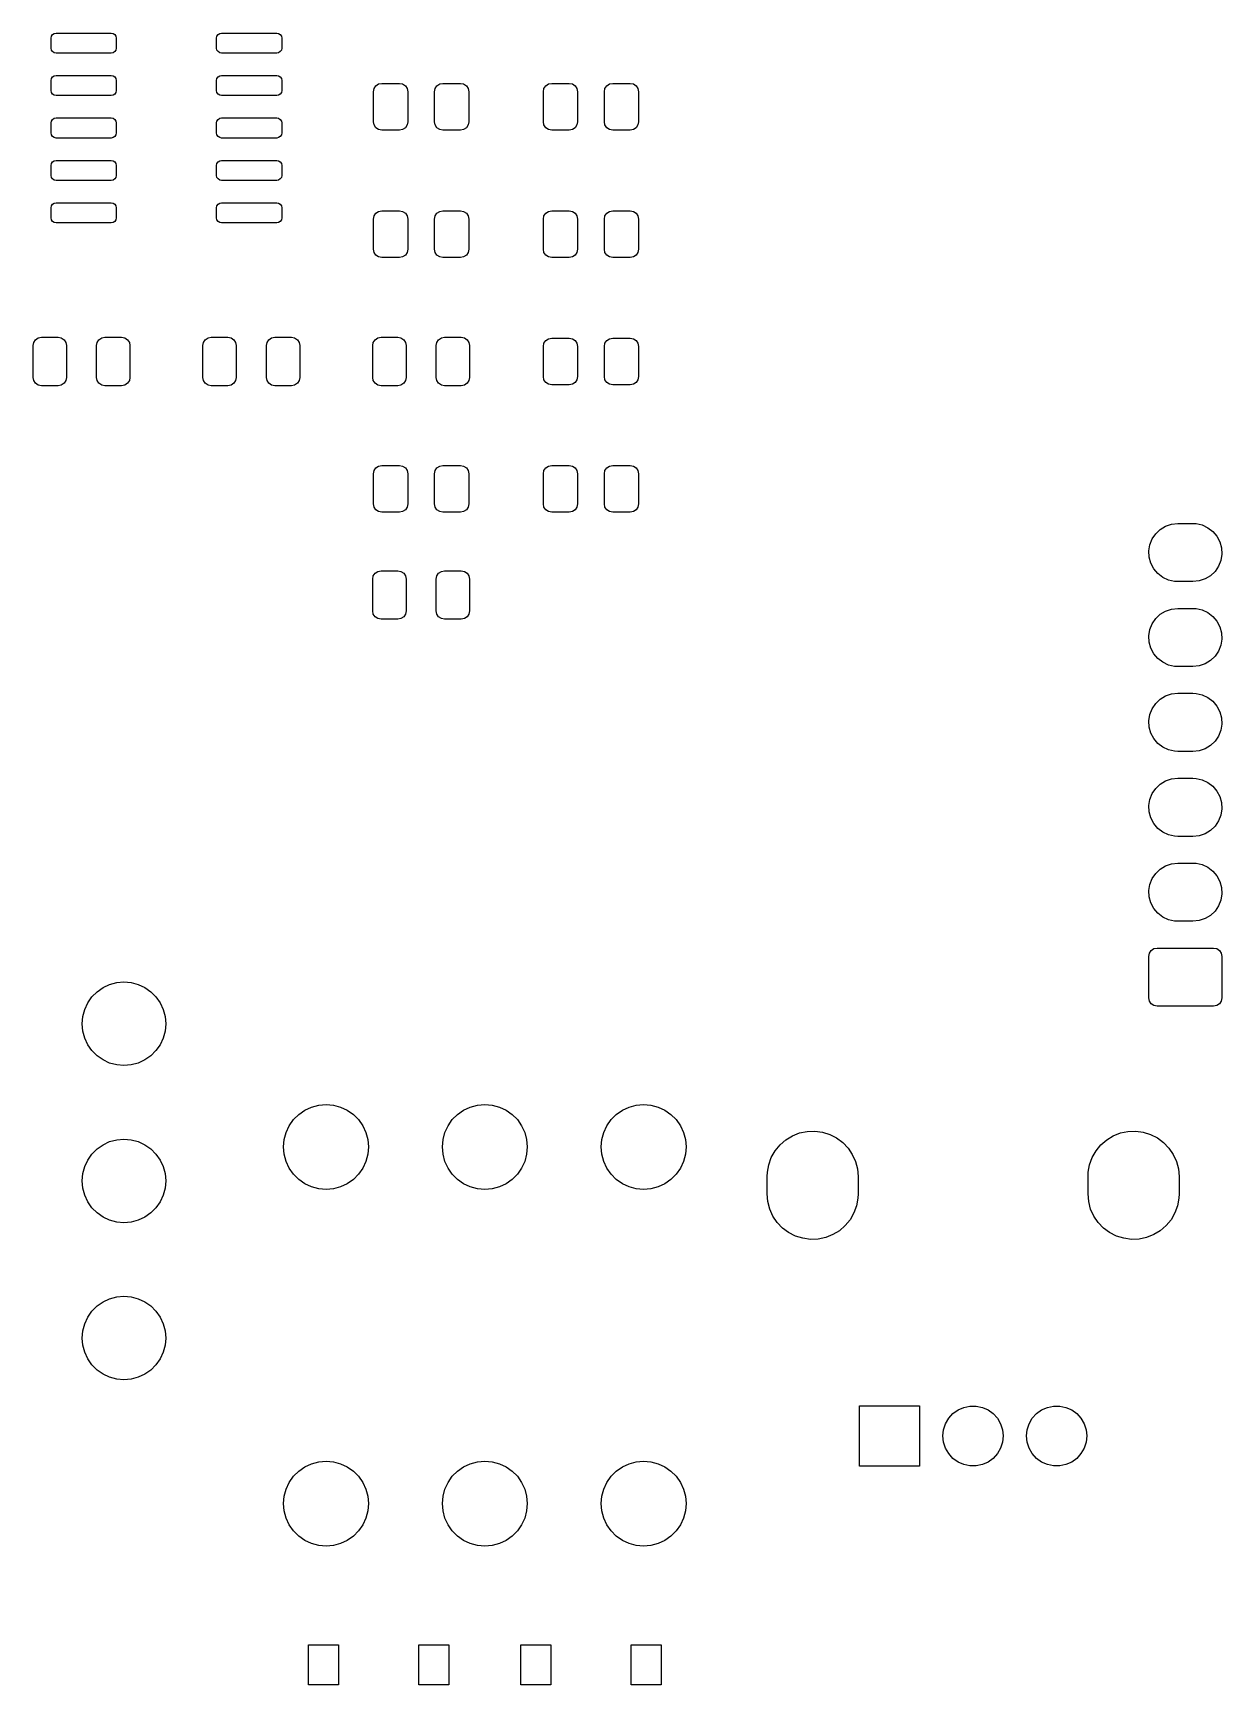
# Model space of a CAD drawing. Extents: x 125 to 290, y -245 to -37.
# Drawn here: x 249.25 to 284.81, y -139.79 to -90.38 of the extents above; entities that cross this region are included whole.
import ezdxf

# ---------------------------------------------------------------- set-up
doc = ezdxf.new("R2010")
doc.units = 0
doc.layers.add('BLACK', color=7, linetype='CONTINUOUS')

msp = doc.modelspace()

# ---------------------------------------------------------------- linework, layer by layer
at = {"layer": 'BLACK', "linetype": 'CONTINUOUS'}
for p, q in [((249.799, -90.4706), (249.832, -90.4219)), ((249.832, -90.4219), (249.881, -90.3894)), ((249.881, -90.3894), (249.938, -90.378)), ((249.938, -90.378), (251.588, -90.378)), ((251.588, -90.378), (251.645, -90.3894)), ((251.645, -90.3894), (251.694, -90.4219)), ((251.694, -90.4219), (251.727, -90.4706)), ((254.749, -90.4706), (254.782, -90.4219)), ((254.782, -90.4219), (254.831, -90.3894)), ((254.831, -90.3894), (254.888, -90.378)), ((254.888, -90.378), (256.538, -90.378)), ((256.538, -90.378), (256.595, -90.3894)), ((256.595, -90.3894), (256.644, -90.4219)), ((256.644, -90.4219), (256.677, -90.4706)), ((249.788, -90.528), (249.799, -90.4706)), ((249.788, -90.828), (249.788, -90.528)), ((249.799, -90.8854), (249.788, -90.828)), ((249.832, -90.9341), (249.799, -90.8854)), ((251.727, -90.8854), (251.694, -90.9341)), ((251.727, -90.4706), (251.738, -90.528)), ((251.738, -90.828), (251.727, -90.8854)), ((251.738, -90.528), (251.738, -90.828)), ((254.738, -90.528), (254.749, -90.4706)), ((254.738, -90.828), (254.738, -90.528)), ((254.749, -90.8854), (254.738, -90.828)), ((254.782, -90.9341), (254.749, -90.8854)), ((256.677, -90.8854), (256.644, -90.9341)), ((256.677, -90.4706), (256.688, -90.528)), ((256.688, -90.828), (256.677, -90.8854)), ((256.688, -90.528), (256.688, -90.828)), ((249.881, -90.9666), (249.832, -90.9341)), ((249.938, -90.978), (249.881, -90.9666)), ((251.588, -90.978), (249.938, -90.978)), ((251.645, -90.9666), (251.588, -90.978)), ((251.694, -90.9341), (251.645, -90.9666)), ((254.831, -90.9666), (254.782, -90.9341)), ((254.888, -90.978), (254.831, -90.9666)), ((256.538, -90.978), (254.888, -90.978)), ((256.595, -90.9666), (256.538, -90.978)), ((256.644, -90.9341), (256.595, -90.9666)), ((249.788, -91.798), (249.799, -91.7406)), ((249.788, -92.098), (249.788, -91.798)), ((249.799, -91.7406), (249.832, -91.6919)), ((249.832, -91.6919), (249.881, -91.6594)), ((249.881, -91.6594), (249.938, -91.648)), ((249.938, -91.648), (251.588, -91.648)), ((251.588, -91.648), (251.645, -91.6594)), ((251.645, -91.6594), (251.694, -91.6919)), ((251.694, -91.6919), (251.727, -91.7406)), ((251.727, -91.7406), (251.738, -91.798)), ((251.738, -91.798), (251.738, -92.098)), ((254.738, -91.798), (254.749, -91.7406)), ((254.738, -92.098), (254.738, -91.798)), ((254.749, -91.7406), (254.782, -91.6919)), ((254.782, -91.6919), (254.831, -91.6594)), ((254.831, -91.6594), (254.888, -91.648)), ((254.888, -91.648), (256.538, -91.648)), ((256.538, -91.648), (256.595, -91.6594)), ((256.595, -91.6594), (256.644, -91.6919)), ((256.644, -91.6919), (256.677, -91.7406)), ((256.677, -91.7406), (256.688, -91.798)), ((256.688, -91.798), (256.688, -92.098)), ((259.506, -91.9562), (259.587, -91.902)), ((259.587, -91.902), (259.683, -91.883)), ((259.683, -91.883), (260.208, -91.883)), ((260.208, -91.883), (260.304, -91.902)), ((260.304, -91.902), (260.385, -91.9562)), ((261.331, -91.9562), (261.412, -91.902)), ((261.412, -91.902), (261.508, -91.883)), ((261.508, -91.883), (262.033, -91.883)), ((262.033, -91.883), (262.129, -91.902)), ((262.129, -91.902), (262.21, -91.9562)), ((264.586, -91.9562), (264.667, -91.902)), ((264.667, -91.902), (264.763, -91.883)), ((264.763, -91.883), (265.288, -91.883)), ((265.288, -91.883), (265.384, -91.902)), ((265.384, -91.902), (265.465, -91.9562)), ((266.411, -91.9562), (266.492, -91.902)), ((266.492, -91.902), (266.588, -91.883)), ((266.588, -91.883), (267.113, -91.883)), ((267.113, -91.883), (267.209, -91.902)), ((267.209, -91.902), (267.29, -91.9562)), ((249.799, -92.1554), (249.788, -92.098)), ((249.832, -92.2041), (249.799, -92.1554)), ((249.881, -92.2366), (249.832, -92.2041)), ((249.938, -92.248), (249.881, -92.2366)), ((251.588, -92.248), (249.938, -92.248)), ((251.645, -92.2366), (251.588, -92.248)), ((251.694, -92.2041), (251.645, -92.2366)), ((251.727, -92.1554), (251.694, -92.2041)), ((251.738, -92.098), (251.727, -92.1554)), ((254.749, -92.1554), (254.738, -92.098)), ((254.782, -92.2041), (254.749, -92.1554)), ((254.831, -92.2366), (254.782, -92.2041)), ((254.888, -92.248), (254.831, -92.2366)), ((256.538, -92.248), (254.888, -92.248)), ((256.595, -92.2366), (256.538, -92.248)), ((256.644, -92.2041), (256.595, -92.2366)), ((256.677, -92.1554), (256.644, -92.2041)), ((256.688, -92.098), (256.677, -92.1554)), ((259.433, -92.133), (259.452, -92.0373)), ((259.433, -93.033), (259.433, -92.133)), ((259.452, -92.0373), (259.506, -91.9562)), ((260.385, -91.9562), (260.439, -92.0373)), ((260.439, -92.0373), (260.458, -92.133)), ((260.458, -92.133), (260.458, -93.033)), ((261.258, -92.133), (261.277, -92.0373)), ((261.258, -93.033), (261.258, -92.133)), ((261.277, -92.0373), (261.331, -91.9562)), ((262.21, -91.9562), (262.264, -92.0373)), ((262.264, -92.0373), (262.283, -92.133)), ((262.283, -92.133), (262.283, -93.033)), ((264.513, -92.133), (264.532, -92.0373)), ((264.513, -93.033), (264.513, -92.133)), ((264.532, -92.0373), (264.586, -91.9562)), ((265.465, -91.9562), (265.519, -92.0373)), ((265.519, -92.0373), (265.538, -92.133)), ((265.538, -92.133), (265.538, -93.033)), ((266.338, -92.133), (266.357, -92.0373)), ((266.338, -93.033), (266.338, -92.133)), ((266.357, -92.0373), (266.411, -91.9562)), ((267.29, -91.9562), (267.344, -92.0373)), ((267.344, -92.0373), (267.363, -92.133)), ((267.363, -92.133), (267.363, -93.033)), ((249.788, -93.068), (249.799, -93.0106)), ((249.788, -93.368), (249.788, -93.068)), ((249.799, -93.4254), (249.788, -93.368)), ((249.799, -93.0106), (249.832, -92.9619)), ((249.832, -92.9619), (249.881, -92.9294)), ((249.881, -92.9294), (249.938, -92.918)), ((249.938, -92.918), (251.588, -92.918)), ((251.588, -92.918), (251.645, -92.9294)), ((251.645, -92.9294), (251.694, -92.9619)), ((251.694, -92.9619), (251.727, -93.0106)), ((251.727, -93.0106), (251.738, -93.068)), ((251.738, -93.368), (251.727, -93.4254)), ((251.738, -93.068), (251.738, -93.368)), ((254.738, -93.068), (254.749, -93.0106)), ((254.738, -93.368), (254.738, -93.068)), ((254.749, -93.4254), (254.738, -93.368)), ((254.749, -93.0106), (254.782, -92.9619)), ((254.782, -92.9619), (254.831, -92.9294)), ((254.831, -92.9294), (254.888, -92.918)), ((254.888, -92.918), (256.538, -92.918)), ((256.538, -92.918), (256.595, -92.9294)), ((256.595, -92.9294), (256.644, -92.9619)), ((256.644, -92.9619), (256.677, -93.0106)), ((256.677, -93.0106), (256.688, -93.068)), ((256.688, -93.368), (256.677, -93.4254)), ((256.688, -93.068), (256.688, -93.368)), ((259.452, -93.1287), (259.433, -93.033)), ((259.506, -93.2098), (259.452, -93.1287)), ((259.587, -93.264), (259.506, -93.2098)), ((259.683, -93.283), (259.587, -93.264)), ((260.208, -93.283), (259.683, -93.283)), ((260.304, -93.264), (260.208, -93.283)), ((260.385, -93.2098), (260.304, -93.264)), ((260.439, -93.1287), (260.385, -93.2098)), ((260.458, -93.033), (260.439, -93.1287)), ((261.277, -93.1287), (261.258, -93.033)), ((261.331, -93.2098), (261.277, -93.1287)), ((261.412, -93.264), (261.331, -93.2098)), ((261.508, -93.283), (261.412, -93.264)), ((262.033, -93.283), (261.508, -93.283)), ((262.129, -93.264), (262.033, -93.283)), ((262.21, -93.2098), (262.129, -93.264)), ((262.264, -93.1287), (262.21, -93.2098)), ((262.283, -93.033), (262.264, -93.1287)), ((264.532, -93.1287), (264.513, -93.033)), ((264.586, -93.2098), (264.532, -93.1287)), ((264.667, -93.264), (264.586, -93.2098)), ((264.763, -93.283), (264.667, -93.264)), ((265.288, -93.283), (264.763, -93.283)), ((265.384, -93.264), (265.288, -93.283)), ((265.465, -93.2098), (265.384, -93.264)), ((265.519, -93.1287), (265.465, -93.2098)), ((265.538, -93.033), (265.519, -93.1287)), ((266.357, -93.1287), (266.338, -93.033)), ((266.411, -93.2098), (266.357, -93.1287)), ((266.492, -93.264), (266.411, -93.2098)), ((266.588, -93.283), (266.492, -93.264)), ((267.113, -93.283), (266.588, -93.283)), ((267.209, -93.264), (267.113, -93.283)), ((267.29, -93.2098), (267.209, -93.264)), ((267.344, -93.1287), (267.29, -93.2098)), ((267.363, -93.033), (267.344, -93.1287)), ((249.832, -93.4741), (249.799, -93.4254)), ((249.881, -93.5066), (249.832, -93.4741)), ((249.938, -93.518), (249.881, -93.5066)), ((251.588, -93.518), (249.938, -93.518)), ((251.645, -93.5066), (251.588, -93.518)), ((251.694, -93.4741), (251.645, -93.5066)), ((251.727, -93.4254), (251.694, -93.4741)), ((254.782, -93.4741), (254.749, -93.4254)), ((254.831, -93.5066), (254.782, -93.4741)), ((254.888, -93.518), (254.831, -93.5066)), ((256.538, -93.518), (254.888, -93.518)), ((256.595, -93.5066), (256.538, -93.518)), ((256.644, -93.4741), (256.595, -93.5066)), ((256.677, -93.4254), (256.644, -93.4741)), ((249.788, -94.338), (249.799, -94.2806)), ((249.788, -94.638), (249.788, -94.338)), ((249.799, -94.2806), (249.832, -94.2319)), ((249.832, -94.2319), (249.881, -94.1994)), ((249.881, -94.1994), (249.938, -94.188)), ((249.938, -94.188), (251.588, -94.188)), ((251.588, -94.188), (251.645, -94.1994)), ((251.645, -94.1994), (251.694, -94.2319)), ((251.694, -94.2319), (251.727, -94.2806)), ((251.727, -94.2806), (251.738, -94.338)), ((251.738, -94.338), (251.738, -94.638)), ((254.738, -94.338), (254.749, -94.2806)), ((254.738, -94.638), (254.738, -94.338)), ((254.749, -94.2806), (254.782, -94.2319)), ((254.782, -94.2319), (254.831, -94.1994)), ((254.831, -94.1994), (254.888, -94.188)), ((254.888, -94.188), (256.538, -94.188)), ((256.538, -94.188), (256.595, -94.1994)), ((256.595, -94.1994), (256.644, -94.2319)), ((256.644, -94.2319), (256.677, -94.2806)), ((256.677, -94.2806), (256.688, -94.338)), ((256.688, -94.338), (256.688, -94.638)), ((249.799, -94.6954), (249.788, -94.638)), ((249.832, -94.7441), (249.799, -94.6954)), ((249.881, -94.7766), (249.832, -94.7441)), ((249.938, -94.788), (249.881, -94.7766)), ((251.588, -94.788), (249.938, -94.788)), ((251.645, -94.7766), (251.588, -94.788)), ((251.694, -94.7441), (251.645, -94.7766)), ((251.727, -94.6954), (251.694, -94.7441)), ((251.738, -94.638), (251.727, -94.6954)), ((254.749, -94.6954), (254.738, -94.638)), ((254.782, -94.7441), (254.749, -94.6954)), ((254.831, -94.7766), (254.782, -94.7441)), ((254.888, -94.788), (254.831, -94.7766)), ((256.538, -94.788), (254.888, -94.788)), ((256.595, -94.7766), (256.538, -94.788)), ((256.644, -94.7441), (256.595, -94.7766)), ((256.677, -94.6954), (256.644, -94.7441)), ((256.688, -94.638), (256.677, -94.6954)), ((249.788, -95.608), (249.799, -95.5506)), ((249.788, -95.908), (249.788, -95.608)), ((249.799, -95.5506), (249.832, -95.5019)), ((249.832, -95.5019), (249.881, -95.4694)), ((249.881, -95.4694), (249.938, -95.458)), ((249.938, -95.458), (251.588, -95.458)), ((251.588, -95.458), (251.645, -95.4694)), ((251.645, -95.4694), (251.694, -95.5019)), ((251.694, -95.5019), (251.727, -95.5506)), ((251.727, -95.5506), (251.738, -95.608)), ((251.738, -95.608), (251.738, -95.908)), ((254.738, -95.608), (254.749, -95.5506)), ((254.738, -95.908), (254.738, -95.608)), ((254.749, -95.5506), (254.782, -95.5019)), ((254.782, -95.5019), (254.831, -95.4694)), ((254.831, -95.4694), (254.888, -95.458)), ((254.888, -95.458), (256.538, -95.458)), ((256.538, -95.458), (256.595, -95.4694)), ((256.595, -95.4694), (256.644, -95.5019)), ((256.644, -95.5019), (256.677, -95.5506)), ((256.677, -95.5506), (256.688, -95.608)), ((256.688, -95.608), (256.688, -95.908)), ((259.433, -95.943), (259.452, -95.8473)), ((259.452, -95.8473), (259.506, -95.7662)), ((259.506, -95.7662), (259.587, -95.712)), ((259.587, -95.712), (259.683, -95.693)), ((259.683, -95.693), (260.208, -95.693)), ((260.208, -95.693), (260.304, -95.712)), ((260.304, -95.712), (260.385, -95.7662)), ((260.385, -95.7662), (260.439, -95.8473)), ((260.439, -95.8473), (260.458, -95.943)), ((261.258, -95.943), (261.277, -95.8473)), ((261.277, -95.8473), (261.331, -95.7662)), ((261.331, -95.7662), (261.412, -95.712)), ((261.412, -95.712), (261.508, -95.693)), ((261.508, -95.693), (262.033, -95.693)), ((262.033, -95.693), (262.129, -95.712)), ((262.129, -95.712), (262.21, -95.7662)), ((262.21, -95.7662), (262.264, -95.8473)), ((262.264, -95.8473), (262.283, -95.943)), ((264.513, -95.943), (264.532, -95.8473)), ((264.532, -95.8473), (264.586, -95.7662)), ((264.586, -95.7662), (264.667, -95.712)), ((264.667, -95.712), (264.763, -95.693)), ((264.763, -95.693), (265.288, -95.693)), ((265.288, -95.693), (265.384, -95.712)), ((265.384, -95.712), (265.465, -95.7662)), ((265.465, -95.7662), (265.519, -95.8473)), ((265.519, -95.8473), (265.538, -95.943)), ((266.338, -95.943), (266.357, -95.8473)), ((266.357, -95.8473), (266.411, -95.7662)), ((266.411, -95.7662), (266.492, -95.712)), ((266.492, -95.712), (266.588, -95.693)), ((266.588, -95.693), (267.113, -95.693)), ((267.113, -95.693), (267.209, -95.712)), ((267.209, -95.712), (267.29, -95.7662)), ((267.29, -95.7662), (267.344, -95.8473)), ((267.344, -95.8473), (267.363, -95.943)), ((249.799, -95.9654), (249.788, -95.908)), ((249.832, -96.0141), (249.799, -95.9654)), ((249.881, -96.0466), (249.832, -96.0141)), ((249.938, -96.058), (249.881, -96.0466)), ((251.588, -96.058), (249.938, -96.058)), ((251.645, -96.0466), (251.588, -96.058)), ((251.694, -96.0141), (251.645, -96.0466)), ((251.727, -95.9654), (251.694, -96.0141)), ((251.738, -95.908), (251.727, -95.9654)), ((254.749, -95.9654), (254.738, -95.908)), ((254.782, -96.0141), (254.749, -95.9654)), ((254.831, -96.0466), (254.782, -96.0141)), ((254.888, -96.058), (254.831, -96.0466)), ((256.538, -96.058), (254.888, -96.058)), ((256.595, -96.0466), (256.538, -96.058)), ((256.644, -96.0141), (256.595, -96.0466)), ((256.677, -95.9654), (256.644, -96.0141)), ((256.688, -95.908), (256.677, -95.9654)), ((259.433, -96.843), (259.433, -95.943)), ((260.458, -95.943), (260.458, -96.843)), ((261.258, -96.843), (261.258, -95.943)), ((262.283, -95.943), (262.283, -96.843)), ((264.513, -96.843), (264.513, -95.943)), ((265.538, -95.943), (265.538, -96.843)), ((266.338, -96.843), (266.338, -95.943)), ((267.363, -95.943), (267.363, -96.843)), ((259.452, -96.9387), (259.433, -96.843)), ((260.458, -96.843), (260.439, -96.9387)), ((261.277, -96.9387), (261.258, -96.843)), ((262.283, -96.843), (262.264, -96.9387)), ((264.532, -96.9387), (264.513, -96.843)), ((265.538, -96.843), (265.519, -96.9387)), ((266.357, -96.9387), (266.338, -96.843)), ((267.363, -96.843), (267.344, -96.9387)), ((259.506, -97.0198), (259.452, -96.9387)), ((259.587, -97.074), (259.506, -97.0198)), ((259.683, -97.093), (259.587, -97.074)), ((260.208, -97.093), (259.683, -97.093)), ((260.304, -97.074), (260.208, -97.093)), ((260.385, -97.0198), (260.304, -97.074)), ((260.439, -96.9387), (260.385, -97.0198)), ((261.331, -97.0198), (261.277, -96.9387)), ((261.412, -97.074), (261.331, -97.0198)), ((261.508, -97.093), (261.412, -97.074)), ((262.033, -97.093), (261.508, -97.093)), ((262.129, -97.074), (262.033, -97.093)), ((262.21, -97.0198), (262.129, -97.074)), ((262.264, -96.9387), (262.21, -97.0198)), ((264.586, -97.0198), (264.532, -96.9387)), ((264.667, -97.074), (264.586, -97.0198)), ((264.763, -97.093), (264.667, -97.074)), ((265.288, -97.093), (264.763, -97.093)), ((265.384, -97.074), (265.288, -97.093)), ((265.465, -97.0198), (265.384, -97.074)), ((265.519, -96.9387), (265.465, -97.0198)), ((266.411, -97.0198), (266.357, -96.9387)), ((266.492, -97.074), (266.411, -97.0198)), ((266.588, -97.093), (266.492, -97.074)), ((267.113, -97.093), (266.588, -97.093)), ((267.209, -97.074), (267.113, -97.093)), ((267.29, -97.0198), (267.209, -97.074)), ((267.344, -96.9387), (267.29, -97.0198)), ((249.248, -99.728), (249.267, -99.6323)), ((249.248, -100.678), (249.248, -99.728)), ((249.267, -99.6323), (249.321, -99.5512)), ((249.321, -99.5512), (249.402, -99.497)), ((249.402, -99.497), (249.498, -99.478)), ((249.498, -99.478), (249.998, -99.478)), ((249.998, -99.478), (250.094, -99.497)), ((250.094, -99.497), (250.175, -99.5512)), ((250.175, -99.5512), (250.229, -99.6323)), ((250.229, -99.6323), (250.248, -99.728)), ((250.248, -99.728), (250.248, -100.678)), ((251.148, -99.728), (251.167, -99.6323)), ((251.148, -100.678), (251.148, -99.728)), ((251.167, -99.6323), (251.221, -99.5512)), ((251.221, -99.5512), (251.302, -99.497)), ((251.302, -99.497), (251.398, -99.478)), ((251.398, -99.478), (251.898, -99.478)), ((251.898, -99.478), (251.994, -99.497)), ((251.994, -99.497), (252.075, -99.5512)), ((252.075, -99.5512), (252.129, -99.6323)), ((252.129, -99.6323), (252.148, -99.728)), ((252.148, -99.728), (252.148, -100.678)), ((254.328, -99.728), (254.347, -99.6323)), ((254.328, -100.678), (254.328, -99.728)), ((254.347, -99.6323), (254.401, -99.5512)), ((254.401, -99.5512), (254.482, -99.497)), ((254.482, -99.497), (254.578, -99.478)), ((254.578, -99.478), (255.078, -99.478)), ((255.078, -99.478), (255.174, -99.497)), ((255.174, -99.497), (255.255, -99.5512)), ((255.255, -99.5512), (255.309, -99.6323)), ((255.309, -99.6323), (255.328, -99.728)), ((255.328, -99.728), (255.328, -100.678)), ((256.228, -99.728), (256.247, -99.6323)), ((256.228, -100.678), (256.228, -99.728)), ((256.247, -99.6323), (256.301, -99.5512)), ((256.301, -99.5512), (256.382, -99.497)), ((256.382, -99.497), (256.478, -99.478)), ((256.478, -99.478), (256.978, -99.478)), ((256.978, -99.478), (257.074, -99.497)), ((257.074, -99.497), (257.155, -99.5512)), ((257.155, -99.5512), (257.209, -99.6323)), ((257.209, -99.6323), (257.228, -99.728)), ((257.228, -99.728), (257.228, -100.678)), ((259.408, -99.728), (259.427, -99.6323)), ((259.408, -100.678), (259.408, -99.728)), ((259.427, -99.6323), (259.481, -99.5512)), ((259.481, -99.5512), (259.562, -99.497)), ((259.562, -99.497), (259.658, -99.478)), ((259.658, -99.478), (260.158, -99.478)), ((260.158, -99.478), (260.254, -99.497)), ((260.254, -99.497), (260.335, -99.5512)), ((260.335, -99.5512), (260.389, -99.6323)), ((260.389, -99.6323), (260.408, -99.728)), ((260.408, -99.728), (260.408, -100.678)), ((261.308, -99.728), (261.327, -99.6323)), ((261.308, -100.678), (261.308, -99.728)), ((261.327, -99.6323), (261.381, -99.5512)), ((261.381, -99.5512), (261.462, -99.497)), ((261.462, -99.497), (261.558, -99.478)), ((261.558, -99.478), (262.058, -99.478)), ((262.058, -99.478), (262.154, -99.497)), ((262.154, -99.497), (262.235, -99.5512)), ((262.235, -99.5512), (262.289, -99.6323)), ((262.289, -99.6323), (262.308, -99.728)), ((262.308, -99.728), (262.308, -100.678)), ((264.513, -99.753), (264.532, -99.6573)), ((264.513, -100.653), (264.513, -99.753)), ((264.532, -99.6573), (264.586, -99.5762)), ((264.586, -99.5762), (264.667, -99.522)), ((264.667, -99.522), (264.763, -99.503)), ((264.763, -99.503), (265.288, -99.503)), ((265.288, -99.503), (265.384, -99.522)), ((265.384, -99.522), (265.465, -99.5762)), ((265.465, -99.5762), (265.519, -99.6573)), ((265.519, -99.6573), (265.538, -99.753)), ((265.538, -99.753), (265.538, -100.653)), ((266.338, -99.753), (266.357, -99.6573)), ((266.338, -100.653), (266.338, -99.753)), ((266.357, -99.6573), (266.411, -99.5762)), ((266.411, -99.5762), (266.492, -99.522)), ((266.492, -99.522), (266.588, -99.503)), ((266.588, -99.503), (267.113, -99.503)), ((267.113, -99.503), (267.209, -99.522)), ((267.209, -99.522), (267.29, -99.5762)), ((267.29, -99.5762), (267.344, -99.6573)), ((267.344, -99.6573), (267.363, -99.753)), ((267.363, -99.753), (267.363, -100.653)), ((249.267, -100.774), (249.248, -100.678)), ((249.321, -100.855), (249.267, -100.774)), ((250.229, -100.774), (250.175, -100.855)), ((250.248, -100.678), (250.229, -100.774)), ((251.167, -100.774), (251.148, -100.678)), ((251.221, -100.855), (251.167, -100.774)), ((252.129, -100.774), (252.075, -100.855)), ((252.148, -100.678), (252.129, -100.774)), ((254.347, -100.774), (254.328, -100.678)), ((254.401, -100.855), (254.347, -100.774)), ((255.309, -100.774), (255.255, -100.855)), ((255.328, -100.678), (255.309, -100.774)), ((256.247, -100.774), (256.228, -100.678)), ((256.301, -100.855), (256.247, -100.774)), ((257.209, -100.774), (257.155, -100.855)), ((257.228, -100.678), (257.209, -100.774)), ((259.427, -100.774), (259.408, -100.678)), ((259.481, -100.855), (259.427, -100.774)), ((260.389, -100.774), (260.335, -100.855)), ((260.408, -100.678), (260.389, -100.774)), ((261.327, -100.774), (261.308, -100.678)), ((261.381, -100.855), (261.327, -100.774)), ((262.289, -100.774), (262.235, -100.855)), ((262.308, -100.678), (262.289, -100.774)), ((264.532, -100.749), (264.513, -100.653)), ((264.586, -100.83), (264.532, -100.749)), ((265.519, -100.749), (265.465, -100.83)), ((265.538, -100.653), (265.519, -100.749)), ((266.357, -100.749), (266.338, -100.653)), ((266.411, -100.83), (266.357, -100.749)), ((267.344, -100.749), (267.29, -100.83)), ((267.363, -100.653), (267.344, -100.749)), ((249.402, -100.909), (249.321, -100.855)), ((249.498, -100.928), (249.402, -100.909)), ((249.998, -100.928), (249.498, -100.928)), ((250.094, -100.909), (249.998, -100.928)), ((250.175, -100.855), (250.094, -100.909)), ((251.302, -100.909), (251.221, -100.855)), ((251.398, -100.928), (251.302, -100.909)), ((251.898, -100.928), (251.398, -100.928)), ((251.994, -100.909), (251.898, -100.928)), ((252.075, -100.855), (251.994, -100.909)), ((254.482, -100.909), (254.401, -100.855)), ((254.578, -100.928), (254.482, -100.909)), ((255.078, -100.928), (254.578, -100.928)), ((255.174, -100.909), (255.078, -100.928)), ((255.255, -100.855), (255.174, -100.909)), ((256.382, -100.909), (256.301, -100.855)), ((256.478, -100.928), (256.382, -100.909)), ((256.978, -100.928), (256.478, -100.928)), ((257.074, -100.909), (256.978, -100.928)), ((257.155, -100.855), (257.074, -100.909)), ((259.562, -100.909), (259.481, -100.855)), ((259.658, -100.928), (259.562, -100.909)), ((260.158, -100.928), (259.658, -100.928)), ((260.254, -100.909), (260.158, -100.928)), ((260.335, -100.855), (260.254, -100.909)), ((261.462, -100.909), (261.381, -100.855)), ((261.558, -100.928), (261.462, -100.909)), ((262.058, -100.928), (261.558, -100.928)), ((262.154, -100.909), (262.058, -100.928)), ((262.235, -100.855), (262.154, -100.909)), ((264.667, -100.884), (264.586, -100.83)), ((264.763, -100.903), (264.667, -100.884)), ((265.288, -100.903), (264.763, -100.903)), ((265.384, -100.884), (265.288, -100.903)), ((265.465, -100.83), (265.384, -100.884)), ((266.492, -100.884), (266.411, -100.83)), ((266.588, -100.903), (266.492, -100.884)), ((267.113, -100.903), (266.588, -100.903)), ((267.209, -100.884), (267.113, -100.903)), ((267.29, -100.83), (267.209, -100.884)), ((259.433, -103.563), (259.452, -103.467)), ((259.433, -104.463), (259.433, -103.563)), ((259.452, -103.467), (259.506, -103.386)), ((259.506, -103.386), (259.587, -103.332)), ((259.587, -103.332), (259.683, -103.313)), ((259.683, -103.313), (260.208, -103.313)), ((260.208, -103.313), (260.304, -103.332)), ((260.304, -103.332), (260.385, -103.386)), ((260.385, -103.386), (260.439, -103.467)), ((260.439, -103.467), (260.458, -103.563)), ((260.458, -103.563), (260.458, -104.463)), ((261.258, -103.563), (261.277, -103.467)), ((261.258, -104.463), (261.258, -103.563)), ((261.277, -103.467), (261.331, -103.386)), ((261.331, -103.386), (261.412, -103.332)), ((261.412, -103.332), (261.508, -103.313)), ((261.508, -103.313), (262.033, -103.313)), ((262.033, -103.313), (262.129, -103.332)), ((262.129, -103.332), (262.21, -103.386)), ((262.21, -103.386), (262.264, -103.467)), ((262.264, -103.467), (262.283, -103.563)), ((262.283, -103.563), (262.283, -104.463)), ((264.513, -103.563), (264.532, -103.467)), ((264.513, -104.463), (264.513, -103.563)), ((264.532, -103.467), (264.586, -103.386)), ((264.586, -103.386), (264.667, -103.332)), ((264.667, -103.332), (264.763, -103.313)), ((264.763, -103.313), (265.288, -103.313)), ((265.288, -103.313), (265.384, -103.332)), ((265.384, -103.332), (265.465, -103.386)), ((265.465, -103.386), (265.519, -103.467)), ((265.519, -103.467), (265.538, -103.563)), ((265.538, -103.563), (265.538, -104.463)), ((266.338, -103.563), (266.357, -103.467)), ((266.338, -104.463), (266.338, -103.563)), ((266.357, -103.467), (266.411, -103.386)), ((266.411, -103.386), (266.492, -103.332)), ((266.492, -103.332), (266.588, -103.313)), ((266.588, -103.313), (267.113, -103.313)), ((267.113, -103.313), (267.209, -103.332)), ((267.209, -103.332), (267.29, -103.386)), ((267.29, -103.386), (267.344, -103.467)), ((267.344, -103.467), (267.363, -103.563)), ((267.363, -103.563), (267.363, -104.463)), ((259.452, -104.559), (259.433, -104.463)), ((259.506, -104.64), (259.452, -104.559)), ((259.587, -104.694), (259.506, -104.64)), ((259.683, -104.713), (259.587, -104.694)), ((260.208, -104.713), (259.683, -104.713)), ((260.304, -104.694), (260.208, -104.713)), ((260.385, -104.64), (260.304, -104.694)), ((260.439, -104.559), (260.385, -104.64)), ((260.458, -104.463), (260.439, -104.559)), ((261.277, -104.559), (261.258, -104.463)), ((261.331, -104.64), (261.277, -104.559)), ((261.412, -104.694), (261.331, -104.64)), ((261.508, -104.713), (261.412, -104.694)), ((262.033, -104.713), (261.508, -104.713)), ((262.129, -104.694), (262.033, -104.713)), ((262.21, -104.64), (262.129, -104.694)), ((262.264, -104.559), (262.21, -104.64)), ((262.283, -104.463), (262.264, -104.559)), ((264.532, -104.559), (264.513, -104.463)), ((264.586, -104.64), (264.532, -104.559)), ((264.667, -104.694), (264.586, -104.64)), ((264.763, -104.713), (264.667, -104.694)), ((265.288, -104.713), (264.763, -104.713)), ((265.384, -104.694), (265.288, -104.713)), ((265.465, -104.64), (265.384, -104.694)), ((265.519, -104.559), (265.465, -104.64)), ((265.538, -104.463), (265.519, -104.559)), ((266.357, -104.559), (266.338, -104.463)), ((266.411, -104.64), (266.357, -104.559)), ((266.492, -104.694), (266.411, -104.64)), ((266.588, -104.713), (266.492, -104.694)), ((267.113, -104.713), (266.588, -104.713)), ((267.209, -104.694), (267.113, -104.713)), ((267.29, -104.64), (267.209, -104.694)), ((267.344, -104.559), (267.29, -104.64)), ((267.363, -104.463), (267.344, -104.559)), ((282.83, -105.354), (282.967, -105.225)), ((282.967, -105.225), (283.128, -105.128)), ((283.128, -105.128), (283.306, -105.068)), ((283.306, -105.068), (283.493, -105.048)), ((283.493, -105.048), (283.943, -105.048)), ((283.943, -105.048), (284.04, -105.053)), ((284.04, -105.053), (284.223, -105.094)), ((284.223, -105.094), (284.394, -105.174)), ((284.394, -105.174), (284.543, -105.288)), ((282.624, -105.869), (282.655, -105.684)), ((282.655, -105.684), (282.725, -105.51)), ((282.725, -105.51), (282.83, -105.354)), ((284.543, -105.288), (284.664, -105.432)), ((284.664, -105.432), (284.752, -105.598)), ((284.752, -105.598), (284.802, -105.779)), ((282.634, -106.057), (282.624, -105.869)), ((282.684, -106.238), (282.634, -106.057)), ((282.772, -106.404), (282.684, -106.238)), ((284.781, -106.152), (284.711, -106.326)), ((284.812, -105.967), (284.781, -106.152)), ((284.802, -105.779), (284.812, -105.967)), ((259.408, -106.713), (259.427, -106.617)), ((259.408, -107.663), (259.408, -106.713)), ((259.427, -106.617), (259.481, -106.536)), ((259.481, -106.536), (259.562, -106.482)), ((259.562, -106.482), (259.658, -106.463)), ((259.658, -106.463), (260.158, -106.463)), ((260.158, -106.463), (260.254, -106.482)), ((260.254, -106.482), (260.335, -106.536)), ((260.335, -106.536), (260.389, -106.617)), ((260.389, -106.617), (260.408, -106.713)), ((260.408, -106.713), (260.408, -107.663)), ((261.308, -106.713), (261.327, -106.617)), ((261.308, -107.663), (261.308, -106.713)), ((261.327, -106.617), (261.381, -106.536)), ((261.381, -106.536), (261.462, -106.482)), ((261.462, -106.482), (261.558, -106.463)), ((261.558, -106.463), (262.058, -106.463)), ((262.058, -106.463), (262.154, -106.482)), ((262.154, -106.482), (262.235, -106.536)), ((262.235, -106.536), (262.289, -106.617)), ((262.289, -106.617), (262.308, -106.713)), ((262.308, -106.713), (262.308, -107.663)), ((282.893, -106.548), (282.772, -106.404)), ((283.042, -106.662), (282.893, -106.548)), ((283.213, -106.742), (283.042, -106.662)), ((284.308, -106.708), (284.13, -106.768)), ((284.469, -106.611), (284.308, -106.708)), ((284.606, -106.482), (284.469, -106.611)), ((284.711, -106.326), (284.606, -106.482)), ((283.396, -106.783), (283.213, -106.742)), ((283.493, -106.788), (283.396, -106.783)), ((283.943, -106.788), (283.493, -106.788)), ((284.13, -106.768), (283.943, -106.788)), ((259.427, -107.759), (259.408, -107.663)), ((260.408, -107.663), (260.389, -107.759)), ((261.327, -107.759), (261.308, -107.663)), ((262.308, -107.663), (262.289, -107.759)), ((282.967, -107.765), (283.128, -107.668)), ((283.128, -107.668), (283.306, -107.608)), ((283.306, -107.608), (283.493, -107.588)), ((283.493, -107.588), (283.943, -107.588)), ((283.943, -107.588), (284.04, -107.593)), ((284.04, -107.593), (284.223, -107.634)), ((284.223, -107.634), (284.394, -107.714)), ((284.394, -107.714), (284.543, -107.828)), ((259.481, -107.84), (259.427, -107.759)), ((259.562, -107.894), (259.481, -107.84)), ((259.658, -107.913), (259.562, -107.894)), ((260.158, -107.913), (259.658, -107.913)), ((260.254, -107.894), (260.158, -107.913)), ((260.335, -107.84), (260.254, -107.894)), ((260.389, -107.759), (260.335, -107.84)), ((261.381, -107.84), (261.327, -107.759)), ((261.462, -107.894), (261.381, -107.84)), ((261.558, -107.913), (261.462, -107.894)), ((262.058, -107.913), (261.558, -107.913)), ((262.154, -107.894), (262.058, -107.913)), ((262.235, -107.84), (262.154, -107.894)), ((262.289, -107.759), (262.235, -107.84)), ((282.655, -108.224), (282.725, -108.05)), ((282.725, -108.05), (282.83, -107.894)), ((282.83, -107.894), (282.967, -107.765)), ((284.543, -107.828), (284.664, -107.972)), ((284.664, -107.972), (284.752, -108.138)), ((284.752, -108.138), (284.802, -108.319)), ((282.624, -108.409), (282.655, -108.224)), ((282.634, -108.597), (282.624, -108.409)), ((282.684, -108.778), (282.634, -108.597)), ((284.781, -108.692), (284.711, -108.866)), ((284.812, -108.507), (284.781, -108.692)), ((284.802, -108.319), (284.812, -108.507)), ((282.772, -108.944), (282.684, -108.778)), ((282.893, -109.088), (282.772, -108.944)), ((283.042, -109.202), (282.893, -109.088)), ((283.213, -109.282), (283.042, -109.202)), ((284.469, -109.151), (284.308, -109.248)), ((284.606, -109.022), (284.469, -109.151)), ((284.711, -108.866), (284.606, -109.022)), ((283.396, -109.323), (283.213, -109.282)), ((283.493, -109.328), (283.396, -109.323)), ((283.943, -109.328), (283.493, -109.328)), ((284.13, -109.308), (283.943, -109.328)), ((284.308, -109.248), (284.13, -109.308)), ((283.128, -110.208), (283.306, -110.148)), ((283.306, -110.148), (283.493, -110.128)), ((283.493, -110.128), (283.943, -110.128)), ((283.943, -110.128), (284.04, -110.133)), ((284.04, -110.133), (284.223, -110.174)), ((284.223, -110.174), (284.394, -110.254)), ((282.655, -110.764), (282.725, -110.59)), ((282.725, -110.59), (282.83, -110.434)), ((282.83, -110.434), (282.967, -110.305)), ((282.967, -110.305), (283.128, -110.208)), ((284.394, -110.254), (284.543, -110.368)), ((284.543, -110.368), (284.664, -110.512)), ((284.664, -110.512), (284.752, -110.678)), ((284.752, -110.678), (284.802, -110.859)), ((282.624, -110.949), (282.655, -110.764)), ((282.634, -111.137), (282.624, -110.949)), ((282.684, -111.318), (282.634, -111.137)), ((284.812, -111.047), (284.781, -111.232)), ((284.802, -110.859), (284.812, -111.047)), ((282.772, -111.484), (282.684, -111.318)), ((282.893, -111.628), (282.772, -111.484)), ((283.042, -111.742), (282.893, -111.628)), ((284.606, -111.562), (284.469, -111.691)), ((284.711, -111.406), (284.606, -111.562)), ((284.781, -111.232), (284.711, -111.406)), ((283.213, -111.822), (283.042, -111.742)), ((283.396, -111.863), (283.213, -111.822)), ((283.493, -111.868), (283.396, -111.863)), ((283.943, -111.868), (283.493, -111.868)), ((284.13, -111.848), (283.943, -111.868)), ((284.308, -111.788), (284.13, -111.848)), ((284.469, -111.691), (284.308, -111.788)), ((282.655, -113.304), (282.725, -113.13)), ((282.725, -113.13), (282.83, -112.974)), ((282.83, -112.974), (282.967, -112.845)), ((282.967, -112.845), (283.128, -112.748)), ((283.128, -112.748), (283.306, -112.688)), ((283.306, -112.688), (283.493, -112.668)), ((283.493, -112.668), (283.943, -112.668)), ((283.943, -112.668), (284.04, -112.673)), ((284.04, -112.673), (284.223, -112.714)), ((284.223, -112.714), (284.394, -112.794)), ((284.394, -112.794), (284.543, -112.908)), ((284.543, -112.908), (284.664, -113.052)), ((284.664, -113.052), (284.752, -113.218)), ((282.624, -113.489), (282.655, -113.304)), ((282.634, -113.677), (282.624, -113.489)), ((284.752, -113.218), (284.802, -113.399)), ((284.812, -113.587), (284.781, -113.772)), ((284.802, -113.399), (284.812, -113.587)), ((282.684, -113.858), (282.634, -113.677)), ((282.772, -114.024), (282.684, -113.858)), ((282.893, -114.168), (282.772, -114.024)), ((284.606, -114.102), (284.469, -114.231)), ((284.711, -113.946), (284.606, -114.102)), ((284.781, -113.772), (284.711, -113.946)), ((283.042, -114.282), (282.893, -114.168)), ((283.213, -114.362), (283.042, -114.282)), ((283.396, -114.403), (283.213, -114.362)), ((283.493, -114.408), (283.396, -114.403)), ((283.943, -114.408), (283.493, -114.408)), ((284.13, -114.388), (283.943, -114.408)), ((284.308, -114.328), (284.13, -114.388)), ((284.469, -114.231), (284.308, -114.328)), ((282.725, -115.67), (282.83, -115.514)), ((282.83, -115.514), (282.967, -115.385)), ((282.967, -115.385), (283.128, -115.288)), ((283.128, -115.288), (283.306, -115.228)), ((283.306, -115.228), (283.493, -115.208)), ((283.493, -115.208), (283.943, -115.208)), ((283.943, -115.208), (284.04, -115.213)), ((284.04, -115.213), (284.223, -115.254)), ((284.223, -115.254), (284.394, -115.334)), ((284.394, -115.334), (284.543, -115.448)), ((284.543, -115.448), (284.664, -115.592)), ((284.664, -115.592), (284.752, -115.758)), ((282.624, -116.029), (282.655, -115.844)), ((282.634, -116.217), (282.624, -116.029)), ((282.655, -115.844), (282.725, -115.67)), ((284.752, -115.758), (284.802, -115.939)), ((284.802, -115.939), (284.812, -116.127)), ((282.684, -116.398), (282.634, -116.217)), ((282.772, -116.564), (282.684, -116.398)), ((282.893, -116.708), (282.772, -116.564)), ((284.711, -116.486), (284.606, -116.642)), ((284.781, -116.312), (284.711, -116.486)), ((284.812, -116.127), (284.781, -116.312)), ((283.042, -116.822), (282.893, -116.708)), ((283.213, -116.902), (283.042, -116.822)), ((283.396, -116.943), (283.213, -116.902)), ((283.493, -116.948), (283.396, -116.943)), ((283.943, -116.948), (283.493, -116.948)), ((284.13, -116.928), (283.943, -116.948)), ((284.308, -116.868), (284.13, -116.928)), ((284.469, -116.771), (284.308, -116.868)), ((284.606, -116.642), (284.469, -116.771)), ((282.623, -117.998), (282.642, -117.902)), ((282.623, -119.238), (282.623, -117.998)), ((282.642, -117.902), (282.696, -117.821)), ((282.696, -117.821), (282.777, -117.767)), ((282.777, -117.767), (282.873, -117.748)), ((282.873, -117.748), (284.563, -117.748)), ((284.563, -117.748), (284.659, -117.767)), ((284.659, -117.767), (284.74, -117.821)), ((284.74, -117.821), (284.794, -117.902)), ((284.794, -117.902), (284.813, -117.998)), ((284.813, -117.998), (284.813, -119.238)), ((251.01, -119.211), (251.165, -119.056)), ((251.165, -119.056), (251.343, -118.931)), ((251.343, -118.931), (251.54, -118.839)), ((251.54, -118.839), (251.751, -118.783)), ((251.751, -118.783), (251.968, -118.764)), ((251.968, -118.764), (252.185, -118.783)), ((252.185, -118.783), (252.396, -118.839)), ((252.396, -118.839), (252.593, -118.931)), ((252.593, -118.931), (252.771, -119.056)), ((252.771, -119.056), (252.926, -119.211)), ((250.793, -119.586), (250.885, -119.389)), ((250.885, -119.389), (251.01, -119.211)), ((252.926, -119.211), (253.051, -119.389)), ((253.051, -119.389), (253.143, -119.586)), ((282.642, -119.334), (282.623, -119.238)), ((282.696, -119.415), (282.642, -119.334)), ((282.777, -119.469), (282.696, -119.415)), ((282.873, -119.488), (282.777, -119.469)), ((284.563, -119.488), (282.873, -119.488)), ((284.659, -119.469), (284.563, -119.488)), ((284.74, -119.415), (284.659, -119.469)), ((284.794, -119.334), (284.74, -119.415)), ((284.813, -119.238), (284.794, -119.334)), ((250.718, -120.014), (250.737, -119.797)), ((250.737, -120.231), (250.718, -120.014)), ((250.737, -119.797), (250.793, -119.586)), ((253.143, -119.586), (253.199, -119.797)), ((253.199, -119.797), (253.218, -120.014)), ((253.218, -120.014), (253.199, -120.231)), ((250.793, -120.442), (250.737, -120.231)), ((250.885, -120.639), (250.793, -120.442)), ((253.143, -120.442), (253.051, -120.639)), ((253.199, -120.231), (253.143, -120.442)), ((251.01, -120.817), (250.885, -120.639)), ((251.165, -120.972), (251.01, -120.817)), ((251.343, -121.097), (251.165, -120.972)), ((252.771, -120.972), (252.593, -121.097)), ((252.926, -120.817), (252.771, -120.972)), ((253.051, -120.639), (252.926, -120.817)), ((251.54, -121.189), (251.343, -121.097)), ((251.751, -121.245), (251.54, -121.189)), ((251.968, -121.264), (251.751, -121.245)), ((252.185, -121.245), (251.968, -121.264)), ((252.396, -121.189), (252.185, -121.245)), ((252.593, -121.097), (252.396, -121.189)), ((257.378, -122.598), (257.579, -122.505)), ((257.579, -122.505), (257.793, -122.447)), ((257.793, -122.447), (258.013, -122.428)), ((258.013, -122.428), (258.234, -122.447)), ((258.234, -122.447), (258.448, -122.505)), ((258.448, -122.505), (258.648, -122.598)), ((262.128, -122.598), (262.329, -122.505)), ((262.329, -122.505), (262.542, -122.447)), ((262.542, -122.447), (262.763, -122.428)), ((262.763, -122.428), (262.984, -122.447)), ((262.984, -122.447), (263.197, -122.505)), ((263.197, -122.505), (263.398, -122.598)), ((266.878, -122.598), (267.078, -122.505)), ((267.078, -122.505), (267.292, -122.447)), ((267.292, -122.447), (267.513, -122.428)), ((267.513, -122.428), (267.733, -122.447)), ((267.733, -122.447), (267.947, -122.505)), ((267.947, -122.505), (268.148, -122.598)), ((256.913, -123.063), (257.04, -122.882)), ((257.04, -122.882), (257.197, -122.725)), ((257.197, -122.725), (257.378, -122.598)), ((258.648, -122.598), (258.83, -122.725)), ((258.83, -122.725), (258.986, -122.882)), ((258.986, -122.882), (259.113, -123.063)), ((261.663, -123.063), (261.79, -122.882)), ((261.79, -122.882), (261.947, -122.725)), ((261.947, -122.725), (262.128, -122.598)), ((263.398, -122.598), (263.579, -122.725)), ((263.579, -122.725), (263.736, -122.882)), ((263.736, -122.882), (263.863, -123.063)), ((266.413, -123.063), (266.54, -122.882)), ((266.54, -122.882), (266.696, -122.725)), ((266.696, -122.725), (266.878, -122.598)), ((268.148, -122.598), (268.329, -122.725)), ((268.329, -122.725), (268.486, -122.882)), ((268.486, -122.882), (268.613, -123.063)), ((251.54, -123.539), (251.751, -123.483)), ((251.751, -123.483), (251.968, -123.464)), ((251.968, -123.464), (252.185, -123.483)), ((252.185, -123.483), (252.396, -123.539)), ((256.743, -123.698), (256.762, -123.477)), ((256.762, -123.477), (256.82, -123.264)), ((256.82, -123.264), (256.913, -123.063)), ((259.113, -123.063), (259.207, -123.264)), ((259.207, -123.264), (259.264, -123.477)), ((259.264, -123.477), (259.283, -123.698)), ((261.493, -123.698), (261.512, -123.477)), ((261.512, -123.477), (261.57, -123.264)), ((261.57, -123.264), (261.663, -123.063)), ((263.863, -123.063), (263.956, -123.264)), ((263.956, -123.264), (264.014, -123.477)), ((264.014, -123.477), (264.033, -123.698)), ((266.243, -123.698), (266.262, -123.477)), ((266.262, -123.477), (266.319, -123.264)), ((266.319, -123.264), (266.413, -123.063)), ((268.613, -123.063), (268.706, -123.264)), ((268.706, -123.264), (268.764, -123.477)), ((268.764, -123.477), (268.783, -123.698)), ((271.593, -123.636), (271.767, -123.485)), ((271.767, -123.485), (271.963, -123.366)), ((271.963, -123.366), (272.177, -123.281)), ((272.177, -123.281), (272.402, -123.234)), ((272.402, -123.234), (272.632, -123.226)), ((272.632, -123.226), (272.86, -123.256)), ((272.86, -123.256), (273.08, -123.324)), ((273.08, -123.324), (273.285, -123.428)), ((273.285, -123.428), (273.469, -123.565)), ((281.193, -123.636), (281.367, -123.485)), ((281.367, -123.485), (281.563, -123.366)), ((281.563, -123.366), (281.777, -123.281)), ((281.777, -123.281), (282.002, -123.234)), ((282.002, -123.234), (282.232, -123.226)), ((282.232, -123.226), (282.46, -123.256)), ((282.46, -123.256), (282.68, -123.324)), ((282.68, -123.324), (282.885, -123.428)), ((282.885, -123.428), (283.069, -123.565)), ((250.885, -124.089), (251.01, -123.911)), ((251.01, -123.911), (251.165, -123.756)), ((251.165, -123.756), (251.343, -123.631)), ((251.343, -123.631), (251.54, -123.539)), ((252.396, -123.539), (252.593, -123.631)), ((252.593, -123.631), (252.771, -123.756)), ((252.771, -123.756), (252.926, -123.911)), ((252.926, -123.911), (253.051, -124.089)), ((256.762, -123.919), (256.743, -123.698)), ((256.82, -124.132), (256.762, -123.919)), ((259.264, -123.919), (259.207, -124.132)), ((259.283, -123.698), (259.264, -123.919)), ((261.512, -123.919), (261.493, -123.698)), ((261.57, -124.132), (261.512, -123.919)), ((264.014, -123.919), (263.956, -124.132)), ((264.033, -123.698), (264.014, -123.919)), ((266.262, -123.919), (266.243, -123.698)), ((266.319, -124.132), (266.262, -123.919)), ((268.764, -123.919), (268.706, -124.132)), ((268.783, -123.698), (268.764, -123.919)), ((271.255, -124.23), (271.333, -124.014)), ((271.333, -124.014), (271.447, -123.814)), ((271.447, -123.814), (271.593, -123.636)), ((273.469, -123.565), (273.628, -123.732)), ((273.628, -123.732), (273.756, -123.923)), ((273.756, -123.923), (273.851, -124.132)), ((280.855, -124.23), (280.933, -124.014)), ((280.933, -124.014), (281.047, -123.814)), ((281.047, -123.814), (281.193, -123.636)), ((283.069, -123.565), (283.228, -123.732)), ((283.228, -123.732), (283.356, -123.923)), ((283.356, -123.923), (283.451, -124.132)), ((250.718, -124.714), (250.737, -124.497)), ((250.737, -124.497), (250.793, -124.286)), ((250.793, -124.286), (250.885, -124.089)), ((253.051, -124.089), (253.143, -124.286)), ((253.143, -124.286), (253.199, -124.497)), ((253.199, -124.497), (253.218, -124.714)), ((256.913, -124.333), (256.82, -124.132)), ((257.04, -124.514), (256.913, -124.333)), ((257.197, -124.671), (257.04, -124.514)), ((258.986, -124.514), (258.83, -124.671)), ((259.113, -124.333), (258.986, -124.514)), ((259.207, -124.132), (259.113, -124.333)), ((261.663, -124.333), (261.57, -124.132)), ((261.79, -124.514), (261.663, -124.333)), ((261.947, -124.671), (261.79, -124.514)), ((263.736, -124.514), (263.579, -124.671)), ((263.863, -124.333), (263.736, -124.514)), ((263.956, -124.132), (263.863, -124.333)), ((266.413, -124.333), (266.319, -124.132)), ((266.54, -124.514), (266.413, -124.333)), ((266.696, -124.671), (266.54, -124.514)), ((268.486, -124.514), (268.329, -124.671)), ((268.613, -124.333), (268.486, -124.514)), ((268.706, -124.132), (268.613, -124.333)), ((271.208, -124.584), (271.214, -124.456)), ((271.214, -124.456), (271.255, -124.23)), ((273.851, -124.132), (273.909, -124.355)), ((273.909, -124.355), (273.928, -124.584)), ((280.808, -124.584), (280.814, -124.456)), ((280.814, -124.456), (280.855, -124.23)), ((283.451, -124.132), (283.509, -124.355)), ((283.509, -124.355), (283.528, -124.584)), ((250.737, -124.931), (250.718, -124.714)), ((250.793, -125.142), (250.737, -124.931)), ((253.199, -124.931), (253.143, -125.142)), ((253.218, -124.714), (253.199, -124.931)), ((257.378, -124.798), (257.197, -124.671)), ((257.579, -124.891), (257.378, -124.798)), ((257.793, -124.949), (257.579, -124.891)), ((258.013, -124.968), (257.793, -124.949)), ((258.234, -124.949), (258.013, -124.968)), ((258.448, -124.891), (258.234, -124.949)), ((258.648, -124.798), (258.448, -124.891)), ((258.83, -124.671), (258.648, -124.798)), ((262.128, -124.798), (261.947, -124.671)), ((262.329, -124.891), (262.128, -124.798)), ((262.542, -124.949), (262.329, -124.891)), ((262.763, -124.968), (262.542, -124.949)), ((262.984, -124.949), (262.763, -124.968)), ((263.197, -124.891), (262.984, -124.949)), ((263.398, -124.798), (263.197, -124.891)), ((263.579, -124.671), (263.398, -124.798)), ((266.878, -124.798), (266.696, -124.671)), ((267.078, -124.891), (266.878, -124.798)), ((267.292, -124.949), (267.078, -124.891)), ((267.513, -124.968), (267.292, -124.949)), ((267.733, -124.949), (267.513, -124.968)), ((267.947, -124.891), (267.733, -124.949)), ((268.148, -124.798), (267.947, -124.891)), ((268.329, -124.671), (268.148, -124.798)), ((271.208, -125.104), (271.208, -124.584)), ((273.928, -124.584), (273.928, -125.104)), ((280.808, -125.104), (280.808, -124.584)), ((283.528, -124.584), (283.528, -125.104)), ((250.885, -125.339), (250.793, -125.142)), ((251.01, -125.517), (250.885, -125.339)), ((253.051, -125.339), (252.926, -125.517)), ((253.143, -125.142), (253.051, -125.339)), ((271.227, -125.333), (271.208, -125.104)), ((271.285, -125.556), (271.227, -125.333)), ((273.881, -125.458), (273.803, -125.674)), ((273.922, -125.232), (273.881, -125.458)), ((273.928, -125.104), (273.922, -125.232)), ((280.827, -125.333), (280.808, -125.104)), ((280.885, -125.556), (280.827, -125.333)), ((283.481, -125.458), (283.403, -125.674)), ((283.522, -125.232), (283.481, -125.458)), ((283.528, -125.104), (283.522, -125.232)), ((251.165, -125.672), (251.01, -125.517)), ((251.343, -125.797), (251.165, -125.672)), ((251.54, -125.889), (251.343, -125.797)), ((251.751, -125.945), (251.54, -125.889)), ((251.968, -125.964), (251.751, -125.945)), ((252.185, -125.945), (251.968, -125.964)), ((252.396, -125.889), (252.185, -125.945)), ((252.593, -125.797), (252.396, -125.889)), ((252.771, -125.672), (252.593, -125.797)), ((252.926, -125.517), (252.771, -125.672)), ((271.38, -125.765), (271.285, -125.556)), ((271.508, -125.956), (271.38, -125.765)), ((271.667, -126.123), (271.508, -125.956)), ((273.689, -125.874), (273.543, -126.052)), ((273.803, -125.674), (273.689, -125.874)), ((280.98, -125.765), (280.885, -125.556)), ((281.108, -125.956), (280.98, -125.765)), ((281.267, -126.123), (281.108, -125.956)), ((283.289, -125.874), (283.143, -126.052)), ((283.403, -125.674), (283.289, -125.874)), ((271.851, -126.26), (271.667, -126.123)), ((272.056, -126.364), (271.851, -126.26)), ((272.276, -126.432), (272.056, -126.364)), ((272.504, -126.462), (272.276, -126.432)), ((272.734, -126.454), (272.504, -126.462)), ((272.959, -126.407), (272.734, -126.454)), ((273.173, -126.322), (272.959, -126.407)), ((273.369, -126.203), (273.173, -126.322)), ((273.543, -126.052), (273.369, -126.203)), ((281.451, -126.26), (281.267, -126.123)), ((281.656, -126.364), (281.451, -126.26)), ((281.876, -126.432), (281.656, -126.364)), ((282.104, -126.462), (281.876, -126.432)), ((282.334, -126.454), (282.104, -126.462)), ((282.559, -126.407), (282.334, -126.454)), ((282.773, -126.322), (282.559, -126.407)), ((282.969, -126.203), (282.773, -126.322)), ((283.143, -126.052), (282.969, -126.203)), ((251.01, -128.611), (251.165, -128.456)), ((251.165, -128.456), (251.343, -128.331)), ((251.343, -128.331), (251.54, -128.239)), ((251.54, -128.239), (251.751, -128.183)), ((251.751, -128.183), (251.968, -128.164)), ((251.968, -128.164), (252.185, -128.183)), ((252.185, -128.183), (252.396, -128.239)), ((252.396, -128.239), (252.593, -128.331)), ((252.593, -128.331), (252.771, -128.456)), ((252.771, -128.456), (252.926, -128.611)), ((250.793, -128.986), (250.885, -128.789)), ((250.885, -128.789), (251.01, -128.611)), ((252.926, -128.611), (253.051, -128.789)), ((253.051, -128.789), (253.143, -128.986)), ((250.718, -129.414), (250.737, -129.197)), ((250.737, -129.631), (250.718, -129.414)), ((250.737, -129.197), (250.793, -128.986)), ((253.143, -128.986), (253.199, -129.197)), ((253.199, -129.197), (253.218, -129.414)), ((253.218, -129.414), (253.199, -129.631)), ((250.793, -129.842), (250.737, -129.631)), ((250.885, -130.039), (250.793, -129.842)), ((253.143, -129.842), (253.051, -130.039)), ((253.199, -129.631), (253.143, -129.842)), ((251.01, -130.217), (250.885, -130.039)), ((251.165, -130.372), (251.01, -130.217)), ((251.343, -130.497), (251.165, -130.372)), ((252.771, -130.372), (252.593, -130.497)), ((252.926, -130.217), (252.771, -130.372)), ((253.051, -130.039), (252.926, -130.217)), ((251.54, -130.589), (251.343, -130.497)), ((251.751, -130.645), (251.54, -130.589)), ((251.968, -130.664), (251.751, -130.645)), ((252.185, -130.645), (251.968, -130.664)), ((252.396, -130.589), (252.185, -130.645)), ((252.593, -130.497), (252.396, -130.589)), ((273.968, -133.244), (273.968, -131.444)), ((273.968, -131.444), (275.768, -131.444)), ((275.768, -131.444), (275.768, -133.244)), ((276.546, -131.978), (276.64, -131.815)), ((276.64, -131.815), (276.766, -131.675)), ((276.766, -131.675), (276.918, -131.565)), ((276.918, -131.565), (277.09, -131.488)), ((277.09, -131.488), (277.274, -131.449)), ((277.274, -131.449), (277.462, -131.449)), ((277.462, -131.449), (277.646, -131.488)), ((277.646, -131.488), (277.818, -131.565)), ((277.818, -131.565), (277.97, -131.675)), ((277.97, -131.675), (278.096, -131.815)), ((278.096, -131.815), (278.19, -131.978)), ((279.046, -131.978), (279.14, -131.815)), ((279.14, -131.815), (279.266, -131.675)), ((279.266, -131.675), (279.418, -131.565)), ((279.418, -131.565), (279.59, -131.488)), ((279.59, -131.488), (279.774, -131.449)), ((279.774, -131.449), (279.962, -131.449)), ((279.962, -131.449), (280.146, -131.488)), ((280.146, -131.488), (280.318, -131.565)), ((280.318, -131.565), (280.47, -131.675)), ((280.47, -131.675), (280.596, -131.815)), ((280.596, -131.815), (280.69, -131.978)), ((276.468, -132.344), (276.488, -132.157)), ((276.488, -132.531), (276.468, -132.344)), ((276.488, -132.157), (276.546, -131.978)), ((278.19, -131.978), (278.248, -132.157)), ((278.248, -132.157), (278.268, -132.344)), ((278.268, -132.344), (278.248, -132.531)), ((278.968, -132.344), (278.988, -132.157)), ((278.988, -132.531), (278.968, -132.344)), ((278.988, -132.157), (279.046, -131.978)), ((280.69, -131.978), (280.748, -132.157)), ((280.748, -132.157), (280.768, -132.344)), ((280.768, -132.344), (280.748, -132.531)), ((276.546, -132.71), (276.488, -132.531)), ((276.64, -132.873), (276.546, -132.71)), ((276.766, -133.013), (276.64, -132.873)), ((278.096, -132.873), (277.97, -133.013)), ((278.19, -132.71), (278.096, -132.873)), ((278.248, -132.531), (278.19, -132.71)), ((279.046, -132.71), (278.988, -132.531)), ((279.14, -132.873), (279.046, -132.71)), ((279.266, -133.013), (279.14, -132.873)), ((280.596, -132.873), (280.47, -133.013)), ((280.69, -132.71), (280.596, -132.873)), ((280.748, -132.531), (280.69, -132.71)), ((257.04, -133.55), (257.197, -133.393)), ((257.197, -133.393), (257.378, -133.266)), ((257.378, -133.266), (257.579, -133.173)), ((257.579, -133.173), (257.793, -133.115)), ((257.793, -133.115), (258.013, -133.096)), ((258.013, -133.096), (258.234, -133.115)), ((258.234, -133.115), (258.448, -133.173)), ((258.448, -133.173), (258.648, -133.266)), ((258.648, -133.266), (258.83, -133.393)), ((258.83, -133.393), (258.986, -133.55)), ((261.79, -133.55), (261.947, -133.393)), ((261.947, -133.393), (262.128, -133.266)), ((262.128, -133.266), (262.329, -133.173)), ((262.329, -133.173), (262.542, -133.115)), ((262.542, -133.115), (262.763, -133.096)), ((262.763, -133.096), (262.984, -133.115)), ((262.984, -133.115), (263.197, -133.173)), ((263.197, -133.173), (263.398, -133.266)), ((263.398, -133.266), (263.579, -133.393)), ((263.579, -133.393), (263.736, -133.55)), ((266.54, -133.55), (266.696, -133.393)), ((266.696, -133.393), (266.878, -133.266)), ((266.878, -133.266), (267.078, -133.173)), ((267.078, -133.173), (267.292, -133.115)), ((267.292, -133.115), (267.513, -133.096)), ((267.513, -133.096), (267.733, -133.115)), ((267.733, -133.115), (267.947, -133.173)), ((267.947, -133.173), (268.148, -133.266)), ((268.148, -133.266), (268.329, -133.393)), ((268.329, -133.393), (268.486, -133.55)), ((275.768, -133.244), (273.968, -133.244)), ((276.918, -133.123), (276.766, -133.013)), ((277.09, -133.2), (276.918, -133.123)), ((277.274, -133.239), (277.09, -133.2)), ((277.462, -133.239), (277.274, -133.239)), ((277.646, -133.2), (277.462, -133.239)), ((277.818, -133.123), (277.646, -133.2)), ((277.97, -133.013), (277.818, -133.123)), ((279.418, -133.123), (279.266, -133.013)), ((279.59, -133.2), (279.418, -133.123)), ((279.774, -133.239), (279.59, -133.2)), ((279.962, -133.239), (279.774, -133.239)), ((280.146, -133.2), (279.962, -133.239)), ((280.318, -133.123), (280.146, -133.2)), ((280.47, -133.013), (280.318, -133.123)), ((256.82, -133.932), (256.913, -133.731)), ((256.913, -133.731), (257.04, -133.55)), ((258.986, -133.55), (259.113, -133.731)), ((259.113, -133.731), (259.207, -133.932)), ((261.57, -133.932), (261.663, -133.731)), ((261.663, -133.731), (261.79, -133.55)), ((263.736, -133.55), (263.863, -133.731)), ((263.863, -133.731), (263.956, -133.932)), ((266.319, -133.932), (266.413, -133.731)), ((266.413, -133.731), (266.54, -133.55)), ((268.486, -133.55), (268.613, -133.731)), ((268.613, -133.731), (268.706, -133.932)), ((256.743, -134.366), (256.762, -134.145)), ((256.762, -134.587), (256.743, -134.366)), ((256.762, -134.145), (256.82, -133.932)), ((259.207, -133.932), (259.264, -134.145)), ((259.264, -134.145), (259.283, -134.366)), ((259.283, -134.366), (259.264, -134.587)), ((261.493, -134.366), (261.512, -134.145)), ((261.512, -134.587), (261.493, -134.366)), ((261.512, -134.145), (261.57, -133.932)), ((263.956, -133.932), (264.014, -134.145)), ((264.014, -134.145), (264.033, -134.366)), ((264.033, -134.366), (264.014, -134.587)), ((266.243, -134.366), (266.262, -134.145)), ((266.262, -134.587), (266.243, -134.366)), ((266.262, -134.145), (266.319, -133.932)), ((268.706, -133.932), (268.764, -134.145)), ((268.764, -134.145), (268.783, -134.366)), ((268.783, -134.366), (268.764, -134.587)), ((256.82, -134.8), (256.762, -134.587)), ((256.913, -135.001), (256.82, -134.8)), ((259.207, -134.8), (259.113, -135.001)), ((259.264, -134.587), (259.207, -134.8)), ((261.57, -134.8), (261.512, -134.587)), ((261.663, -135.001), (261.57, -134.8)), ((263.956, -134.8), (263.863, -135.001)), ((264.014, -134.587), (263.956, -134.8)), ((266.319, -134.8), (266.262, -134.587)), ((266.413, -135.001), (266.319, -134.8)), ((268.706, -134.8), (268.613, -135.001)), ((268.764, -134.587), (268.706, -134.8)), ((257.04, -135.182), (256.913, -135.001)), ((257.197, -135.339), (257.04, -135.182)), ((257.378, -135.466), (257.197, -135.339)), ((258.83, -135.339), (258.648, -135.466)), ((258.986, -135.182), (258.83, -135.339)), ((259.113, -135.001), (258.986, -135.182)), ((261.79, -135.182), (261.663, -135.001)), ((261.947, -135.339), (261.79, -135.182)), ((262.128, -135.466), (261.947, -135.339)), ((263.579, -135.339), (263.398, -135.466)), ((263.736, -135.182), (263.579, -135.339)), ((263.863, -135.001), (263.736, -135.182)), ((266.54, -135.182), (266.413, -135.001)), ((266.696, -135.339), (266.54, -135.182)), ((266.878, -135.466), (266.696, -135.339)), ((268.329, -135.339), (268.148, -135.466)), ((268.486, -135.182), (268.329, -135.339)), ((268.613, -135.001), (268.486, -135.182)), ((257.579, -135.559), (257.378, -135.466)), ((257.793, -135.617), (257.579, -135.559)), ((258.013, -135.636), (257.793, -135.617)), ((258.234, -135.617), (258.013, -135.636)), ((258.448, -135.559), (258.234, -135.617)), ((258.648, -135.466), (258.448, -135.559)), ((262.329, -135.559), (262.128, -135.466)), ((262.542, -135.617), (262.329, -135.559)), ((262.763, -135.636), (262.542, -135.617)), ((262.984, -135.617), (262.763, -135.636)), ((263.197, -135.559), (262.984, -135.617)), ((263.398, -135.466), (263.197, -135.559)), ((267.078, -135.559), (266.878, -135.466)), ((267.292, -135.617), (267.078, -135.559)), ((267.513, -135.636), (267.292, -135.617)), ((267.733, -135.617), (267.513, -135.636)), ((267.947, -135.559), (267.733, -135.617)), ((268.148, -135.466), (267.947, -135.559)), ((257.488, -139.792), (257.488, -138.592)), ((257.488, -138.592), (258.388, -138.592)), ((258.388, -138.592), (258.388, -139.792)), ((260.788, -139.792), (260.788, -138.592)), ((260.788, -138.592), (261.688, -138.592)), ((261.688, -138.592), (261.688, -139.792)), ((263.838, -139.792), (263.838, -138.592)), ((263.838, -138.592), (264.738, -138.592)), ((264.738, -138.592), (264.738, -139.792)), ((267.138, -139.792), (267.138, -138.592)), ((267.138, -138.592), (268.038, -138.592)), ((268.038, -138.592), (268.038, -139.792)), ((258.388, -139.792), (257.488, -139.792)), ((261.688, -139.792), (260.788, -139.792)), ((264.738, -139.792), (263.838, -139.792)), ((268.038, -139.792), (267.138, -139.792))]:
    msp.add_line(p, q, dxfattribs=at)

doc.saveas('drawing.dxf')
